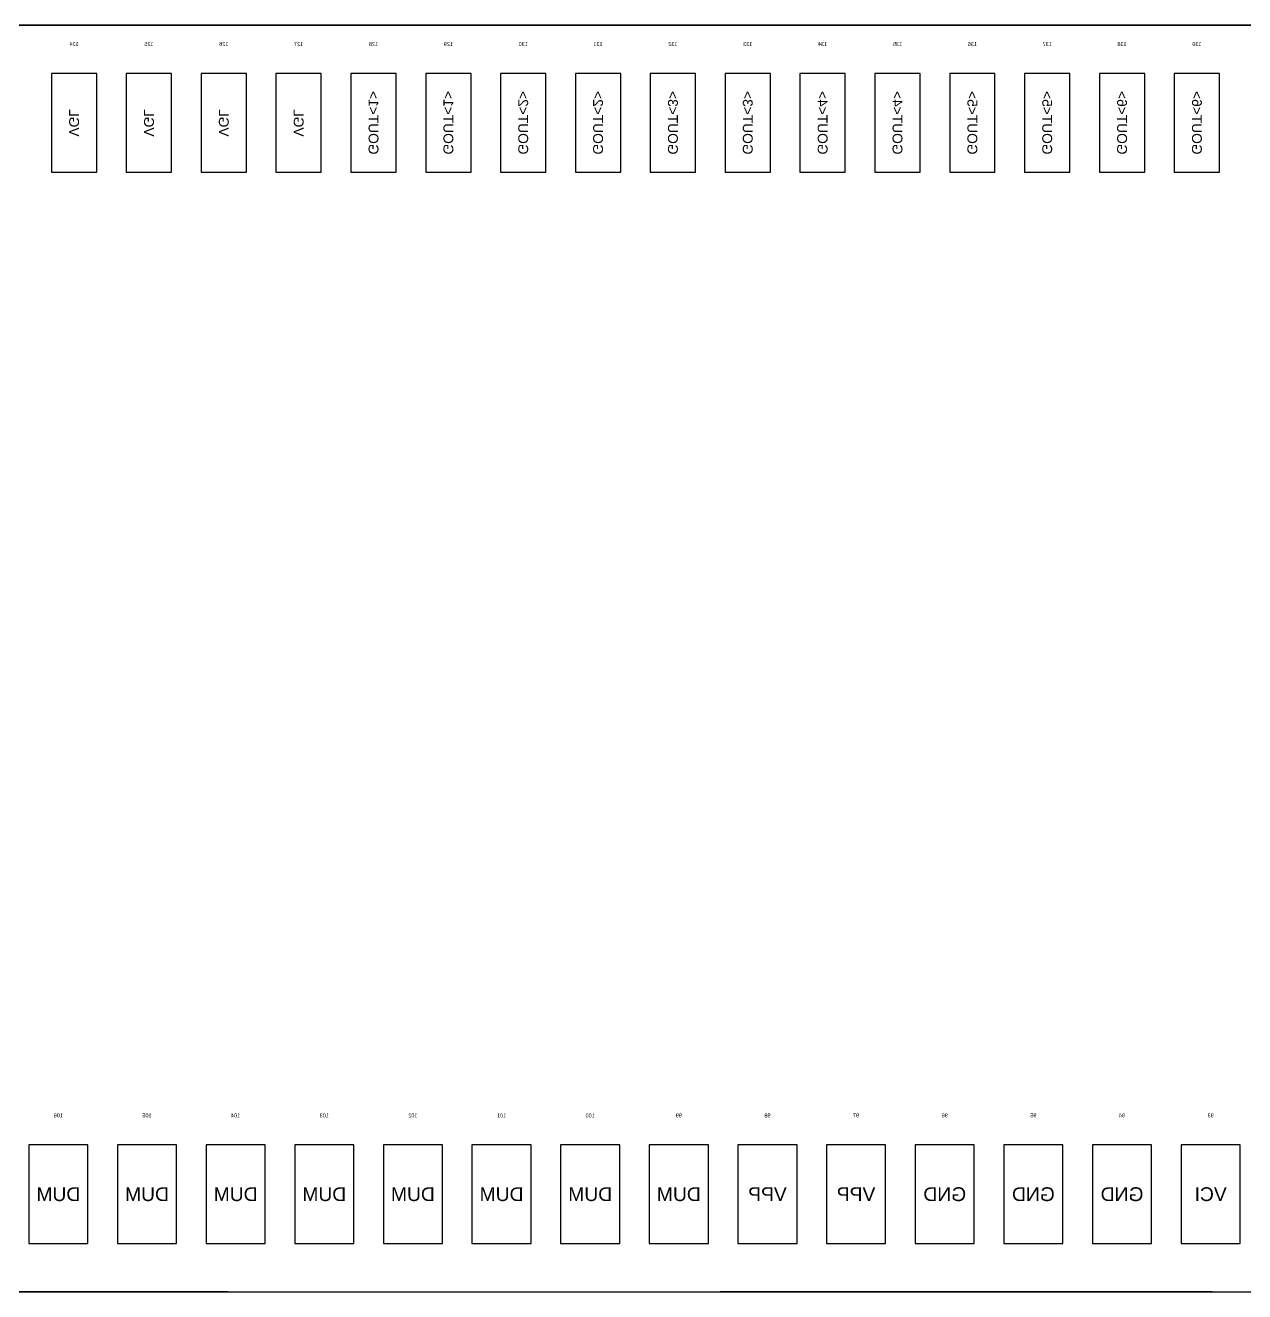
# Model space of a CAD drawing. Header units: millimetres. Extents: x 818 to 1306, y 1648 to 2013.
# Drawn here: x 946.462 to 947.081, y 1840.79 to 1841.433 of the extents above; entities that cross this region are included whole.
import ezdxf
from ezdxf.enums import TextEntityAlignment as Align

# ---------------------------------------------------------------- set-up
doc = ezdxf.new("R2010")
doc.units = ezdxf.units.MM
doc.linetypes.add('CENTER', pattern=[2, 1.25, -0.25, 0.25, -0.25])
for name, color, linetype in [('110_000', 3, 'Continuous'), ('192_000', 3, 'Continuous'), ('249_254', 3, 'Continuous'), ('center', 1, 'CENTER')]:
    doc.layers.add(name, color=color, linetype=linetype)
doc.layers.add('尺寸线 DIM', color=3, linetype='Continuous', lineweight=15)
doc.styles.get("Standard").update_dxf_attribs({"font": 'arial.ttf'})

# ---------------------------------------------------------------- blocks, each defined once
blk = doc.blocks.new('NV3006A1N_PAD')
at = {"layer": '110_000'}
for points in [[(4.1365, 0.247), (4.1365, 0.297), (4.1595, 0.297), (4.1595, 0.247), (4.1365, 0.247)], [(4.1745, 0.247), (4.1745, 0.297), (4.1975, 0.297), (4.1975, 0.247), (4.1745, 0.247)], [(4.2125, 0.247), (4.2125, 0.297), (4.2355, 0.297), (4.2355, 0.247), (4.2125, 0.247)], [(4.2505, 0.247), (4.2505, 0.297), (4.2735, 0.297), (4.2735, 0.247), (4.2505, 0.247)], [(4.2885, 0.247), (4.2885, 0.297), (4.3115, 0.297), (4.3115, 0.247), (4.2885, 0.247)], [(4.3265, 0.247), (4.3265, 0.297), (4.3495, 0.297), (4.3495, 0.247), (4.3265, 0.247)], [(4.3645, 0.247), (4.3645, 0.297), (4.3875, 0.297), (4.3875, 0.247), (4.3645, 0.247)], [(4.4025, 0.247), (4.4025, 0.297), (4.4255, 0.297), (4.4255, 0.247), (4.4025, 0.247)], [(4.4405, 0.247), (4.4405, 0.297), (4.4635, 0.297), (4.4635, 0.247), (4.4405, 0.247)], [(4.4785, 0.247), (4.4785, 0.297), (4.5015, 0.297), (4.5015, 0.247), (4.4785, 0.247)], [(4.5165, 0.247), (4.5165, 0.297), (4.5395, 0.297), (4.5395, 0.247), (4.5165, 0.247)], [(4.5545, 0.247), (4.5545, 0.297), (4.5775, 0.297), (4.5775, 0.247), (4.5545, 0.247)], [(4.5925, 0.247), (4.5925, 0.297), (4.6155, 0.297), (4.6155, 0.247), (4.5925, 0.247)], [(4.6305, 0.247), (4.6305, 0.297), (4.6535, 0.297), (4.6535, 0.247), (4.6305, 0.247)], [(4.6685, 0.247), (4.6685, 0.297), (4.6915, 0.297), (4.6915, 0.247), (4.6685, 0.247)], [(4.7065, 0.247), (4.7065, 0.297), (4.7295, 0.297), (4.7295, 0.247), (4.7065, 0.247)], [(4.126, -0.297), (4.126, -0.247), (4.156, -0.247), (4.156, -0.297), (4.126, -0.297)], [(4.171, -0.297), (4.171, -0.247), (4.201, -0.247), (4.201, -0.297), (4.171, -0.297)], [(4.216, -0.297), (4.216, -0.247), (4.246, -0.247), (4.246, -0.297), (4.216, -0.297)], [(4.261, -0.297), (4.261, -0.247), (4.291, -0.247), (4.291, -0.297), (4.261, -0.297)], [(4.306, -0.297), (4.306, -0.247), (4.336, -0.247), (4.336, -0.297), (4.306, -0.297)], [(4.351, -0.297), (4.351, -0.247), (4.381, -0.247), (4.381, -0.297), (4.351, -0.297)], [(4.396, -0.297), (4.396, -0.247), (4.426, -0.247), (4.426, -0.297), (4.396, -0.297)], [(4.441, -0.297), (4.441, -0.247), (4.471, -0.247), (4.471, -0.297), (4.441, -0.297)], [(4.486, -0.297), (4.486, -0.247), (4.516, -0.247), (4.516, -0.297), (4.486, -0.297)], [(4.531, -0.297), (4.531, -0.247), (4.561, -0.247), (4.561, -0.297), (4.531, -0.297)], [(4.576, -0.297), (4.576, -0.247), (4.606, -0.247), (4.606, -0.297), (4.576, -0.297)], [(4.621, -0.297), (4.621, -0.247), (4.651, -0.247), (4.651, -0.297), (4.621, -0.297)], [(4.666, -0.297), (4.666, -0.247), (4.696, -0.247), (4.696, -0.297), (4.666, -0.297)], [(4.711, -0.297), (4.711, -0.247), (4.741, -0.247), (4.741, -0.297), (4.711, -0.297)]]:
    blk.add_lwpolyline(points, dxfattribs=at)
at = {"layer": '249_254'}
blk.add_lwpolyline([(-5.36, -0.3215), (-5.36, 0.3215), (5.36, 0.3215), (5.36, -0.3215), (-5.36, -0.3215)], dxfattribs=at)
at = {"layer": '110_000'}
for s, p in [('GOUT<6>', (4.148, 0.272)), ('GOUT<6>', (4.186, 0.272)), ('GOUT<5>', (4.224, 0.272)), ('GOUT<5>', (4.262, 0.272)), ('GOUT<4>', (4.3, 0.272)), ('GOUT<4>', (4.338, 0.272)), ('GOUT<3>', (4.376, 0.272)), ('GOUT<3>', (4.414, 0.272)), ('GOUT<2>', (4.452, 0.272)), ('GOUT<2>', (4.49, 0.272)), ('GOUT<1>', (4.528, 0.272)), ('GOUT<1>', (4.566, 0.272)), ('VGL', (4.604, 0.272)), ('VGL', (4.642, 0.272)), ('VGL', (4.68, 0.272)), ('VGL', (4.718, 0.272))]:
    blk.add_text(s, height=0.005, rotation=90, dxfattribs=at).set_placement(p, align=Align.MIDDLE_CENTER)
for s, p in [('VCI', (4.141, -0.272)), ('GND', (4.186, -0.272)), ('GND', (4.231, -0.272)), ('GND', (4.276, -0.272)), ('VPP', (4.321, -0.272)), ('VPP', (4.366, -0.272)), ('DUM', (4.411, -0.272)), ('DUM', (4.456, -0.272)), ('DUM', (4.501, -0.272)), ('DUM', (4.546, -0.272)), ('DUM', (4.591, -0.272)), ('DUM', (4.636, -0.272)), ('DUM', (4.681, -0.272)), ('DUM', (4.726, -0.272))]:
    blk.add_text(s, height=0.007, dxfattribs=at).set_placement(p, align=Align.MIDDLE_CENTER)
at = {"layer": '192_000'}
for s, p in [('139', (4.148, 0.312)), ('138', (4.186, 0.312)), ('137', (4.224, 0.312)), ('136', (4.262, 0.312)), ('135', (4.3, 0.312)), ('134', (4.338, 0.312)), ('133', (4.376, 0.312)), ('132', (4.414, 0.312)), ('131', (4.452, 0.312)), ('130', (4.49, 0.312)), ('129', (4.528, 0.312)), ('128', (4.566, 0.312)), ('127', (4.604, 0.312)), ('126', (4.642, 0.312)), ('125', (4.68, 0.312)), ('124', (4.718, 0.312)), ('93', (4.141, -0.232)), ('94', (4.186, -0.232)), ('95', (4.231, -0.232)), ('96', (4.276, -0.232)), ('97', (4.321, -0.232)), ('98', (4.366, -0.232)), ('99', (4.411, -0.232)), ('100', (4.456, -0.232)), ('101', (4.501, -0.232)), ('102', (4.546, -0.232)), ('103', (4.591, -0.232)), ('104', (4.636, -0.232)), ('105', (4.681, -0.232)), ('106', (4.726, -0.232))]:
    blk.add_text(s, height=0.002, dxfattribs=at).set_placement(p, align=Align.MIDDLE_CENTER)
blk = doc.blocks.new('AR_IC_ALL')
at = {"layer": 'center'}
blk.add_lwpolyline([(0, 0), (10.72, 0), (10.72, 0.643), (0, 0.643), (0, 0)], dxfattribs=at)
blk.add_blockref('NV3006A1N_PAD', (5.36, 0.3215))
blk = doc.blocks.new('A$C579B7D62')
at = {"color": 6, "xscale": -1}
blk.add_blockref('AR_IC_ALL', (5.36, -66.2988), dxfattribs=at)

msp = doc.modelspace()

# ---------------------------------------------------------------- block references
at = {"layer": '尺寸线 DIM', "color": 0, "ltscale": 5}
msp.add_blockref('A$C579B7D62', (951.20504, 1907.08852), dxfattribs=at)

doc.saveas('drawing.dxf')
